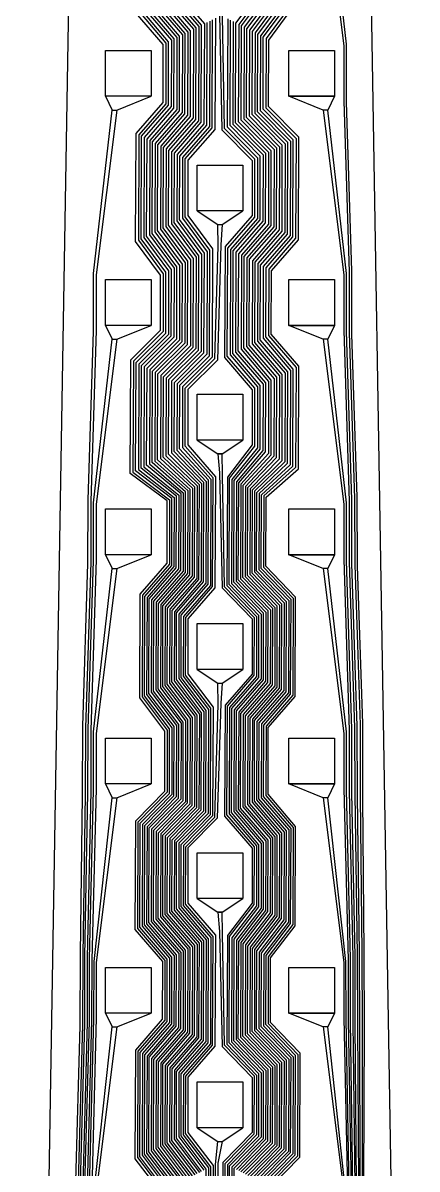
# Model space of a CAD drawing. Header units: inches. Extents: x 106592 to 209533, y 57057 to 74911.
# Drawn here: x 182641.7 to 182727.7, y 73787.4 to 74037.4 of the extents above; entities that cross this region are included whole.
import ezdxf

# ---------------------------------------------------------------- set-up
doc = ezdxf.new("R2010")
doc.units = ezdxf.units.IN
doc.header["$MEASUREMENT"] = 0
for name, color, linetype in [('metal', 221, 'Continuous'), ('nitride window', 40, 'Continuous'), ('profile', 140, 'Continuous')]:
    doc.layers.add(name, color=color, linetype=linetype)

msp = doc.modelspace()

# ---------------------------------------------------------------- linework, layer by layer
at = {"layer": 'metal'}
for points in [[(182707.21, 74068.39), (182711.7, 74032.42), (182711.7, 74020.39), (182712.89, 73983.03), (182712.91, 73969.79), (182714.08, 73933.65), (182714.11, 73919.19), (182715.27, 73884.27), (182715.31, 73868.59), (182715.67, 73834.48), (182715.71, 73818.39), (182715.71, 73784.39)], [(182716.11, 73784.59), (182716.21, 73818.14), (182716.16, 73834.73), (182715.91, 73868.29), (182715.87, 73884.58), (182714.71, 73918.89), (182714.67, 73933.96), (182713.51, 73969.49), (182713.48, 73983.34), (182712.31, 74020.09), (182712.29, 74032.73), (182708.21, 74068.39)], [(182676.71, 73784.89), (182671.21, 73792.14), (182671.28, 73810.76), (182677.16, 73817.52), (182677.21, 73835.14), (182671.21, 73842.14), (182671.28, 73860.76), (182677.65, 73867.26), (182677.71, 73885.39), (182672.21, 73892.64), (182672.27, 73910.25), (182678.15, 73917.01), (182678.21, 73935.64), (182671.11, 73942.09), (182671.18, 73960.82), (182677.65, 73967.26), (182677.71, 73985.39), (182672.31, 73992.69), (182672.37, 74010.2), (182678.25, 74016.96), (182678.31, 74035.69), (182672.31, 74042.69)], [(182672.91, 74042.99), (182678.91, 74035.99), (182678.84, 74016.65), (182672.97, 74009.89), (182672.91, 73992.99), (182678.31, 73985.69), (182678.25, 73966.96), (182671.77, 73960.51), (182671.71, 73942.39), (182678.71, 73935.89), (182678.64, 73916.75), (182672.77, 73909.99), (182672.71, 73892.89), (182678.21, 73885.64), (182678.15, 73867.01), (182671.77, 73860.51), (182671.71, 73842.39), (182677.71, 73835.39), (182677.65, 73817.26), (182671.77, 73810.51), (182671.71, 73792.39), (182677.21, 73785.14)], [(182677.71, 73785.39), (182672.21, 73792.64), (182672.27, 73810.25), (182678.15, 73817.01), (182678.21, 73835.64), (182672.21, 73842.64), (182672.27, 73860.25), (182678.64, 73866.75), (182678.71, 73885.89), (182673.21, 73893.14), (182673.26, 73909.73), (182679.14, 73916.49), (182679.21, 73936.14), (182672.31, 73942.69), (182672.37, 73960.2), (182678.84, 73966.65), (182678.91, 73985.99), (182673.51, 73993.29), (182673.56, 74009.58), (182679.44, 74016.34), (182679.51, 74036.29), (182673.51, 74043.29)], [(182674.11, 74043.59), (182680.11, 74036.59), (182680.03, 74016.03), (182674.16, 74009.27), (182674.11, 73993.59), (182679.51, 73986.29), (182679.44, 73966.34), (182672.97, 73959.89), (182672.91, 73942.99), (182679.71, 73936.39), (182679.64, 73916.23), (182673.76, 73909.48), (182673.71, 73893.39), (182679.21, 73886.14), (182679.14, 73866.49), (182672.77, 73859.99), (182672.71, 73842.89), (182678.71, 73835.89), (182678.64, 73816.75), (182672.77, 73809.99), (182672.71, 73792.89), (182678.21, 73785.64)], [(182678.71, 73785.89), (182673.21, 73793.14), (182673.26, 73809.73), (182679.14, 73816.49), (182679.21, 73836.14), (182673.21, 73843.14), (182673.26, 73859.73), (182679.64, 73866.23), (182679.71, 73886.39), (182674.21, 73893.64), (182674.26, 73909.22), (182680.13, 73915.98), (182680.21, 73936.64), (182673.51, 73943.29), (182673.56, 73959.58), (182680.03, 73966.03), (182680.11, 73986.59), (182674.71, 73993.89), (182674.75, 74008.96), (182680.63, 74015.72), (182680.71, 74036.89), (182674.71, 74043.89)], [(182675.31, 74044.19), (182681.31, 74037.19), (182681.22, 74015.41), (182675.35, 74008.65), (182675.31, 73994.19), (182680.71, 73986.89), (182680.63, 73965.72), (182674.16, 73959.27), (182674.11, 73943.59), (182680.71, 73936.89), (182680.63, 73915.72), (182674.75, 73908.96), (182674.71, 73893.89), (182680.21, 73886.64), (182680.13, 73865.98), (182673.76, 73859.48), (182673.71, 73843.39), (182679.71, 73836.39), (182679.64, 73816.23), (182673.76, 73809.48), (182673.71, 73793.39), (182679.21, 73786.14)], [(182689.79, 73786.54), (182696.16, 73793.04), (182696.21, 73809.64), (182689.71, 73816.39), (182689.79, 73836.54), (182695.17, 73843.55), (182695.21, 73859.14), (182689.21, 73866.14), (182689.29, 73886.79), (182695.17, 73893.55), (182695.21, 73909.14), (182688.71, 73915.89), (182688.8, 73937.05), (182694.67, 73943.81), (182694.71, 73958.89), (182688.71, 73965.89), (182688.8, 73987.05), (182694.67, 73993.81), (182694.71, 74008.89), (182688.11, 74015.59), (182688.2, 74037.36), (182693.48, 74044.43)], [(182694.08, 74044.12), (182688.8, 74037.05), (182688.71, 74015.89), (182695.31, 74009.19), (182695.27, 73993.5), (182689.39, 73986.74), (182689.31, 73966.19), (182695.31, 73959.19), (182695.27, 73943.5), (182689.29, 73936.79), (182689.21, 73916.14), (182695.71, 73909.39), (182695.67, 73893.29), (182689.79, 73886.54), (182689.71, 73866.39), (182695.71, 73859.39), (182695.67, 73843.29), (182690.29, 73836.28), (182690.21, 73816.64), (182696.71, 73809.89), (182696.66, 73792.78), (182690.29, 73786.28)], [(182690.78, 73786.02), (182697.16, 73792.52), (182697.21, 73810.14), (182690.71, 73816.89), (182690.78, 73836.02), (182696.16, 73843.04), (182696.21, 73859.64), (182690.21, 73866.64), (182690.29, 73886.28), (182696.16, 73893.04), (182696.21, 73909.64), (182689.71, 73916.39), (182689.79, 73936.54), (182695.87, 73943.19), (182695.91, 73959.49), (182689.91, 73966.49), (182689.99, 73986.43), (182695.87, 73993.19), (182695.91, 74009.49), (182689.31, 74016.19), (182689.39, 74036.74), (182694.67, 74043.81)], [(182695.27, 74043.5), (182689.99, 74036.43), (182689.91, 74016.49), (182696.51, 74009.79), (182696.46, 73992.88), (182690.58, 73986.12), (182690.51, 73966.79), (182696.51, 73959.79), (182696.46, 73942.88), (182690.29, 73936.28), (182690.21, 73916.64), (182696.71, 73909.89), (182696.66, 73892.78), (182690.78, 73886.02), (182690.71, 73866.89), (182696.71, 73859.89), (182696.66, 73842.78), (182691.28, 73835.76), (182691.21, 73817.14), (182697.71, 73810.39), (182697.65, 73792.26), (182691.28, 73785.76)], [(182691.77, 73785.51), (182698.15, 73792.01), (182698.21, 73810.64), (182691.71, 73817.39), (182691.77, 73835.51), (182697.16, 73842.52), (182697.21, 73860.14), (182691.21, 73867.14), (182691.28, 73885.76), (182697.16, 73892.52), (182697.21, 73910.14), (182690.71, 73916.89), (182690.78, 73936.02), (182697.06, 73942.57), (182697.11, 73960.09), (182691.11, 73967.09), (182691.18, 73985.82), (182697.06, 73992.57), (182697.11, 74010.09), (182690.51, 74016.79), (182690.58, 74036.12), (182695.87, 74043.19)], [(182696.46, 74042.88), (182691.18, 74035.82), (182691.11, 74017.09), (182697.71, 74010.39), (182697.65, 73992.26), (182691.77, 73985.51), (182691.71, 73967.39), (182697.71, 73960.39), (182697.65, 73942.26), (182691.28, 73935.76), (182691.21, 73917.14), (182697.71, 73910.39), (182697.65, 73892.26), (182691.77, 73885.51), (182691.71, 73867.39), (182697.71, 73860.39), (182697.65, 73842.26), (182692.27, 73835.25), (182692.21, 73817.64), (182698.71, 73810.89), (182698.64, 73791.75), (182692.27, 73785.25)], [(182692.77, 73784.99), (182699.14, 73791.49), (182699.21, 73811.14), (182692.71, 73817.89), (182692.77, 73834.99), (182698.15, 73842.01), (182698.21, 73860.64), (182692.21, 73867.64), (182692.27, 73885.25), (182698.15, 73892.01), (182698.21, 73910.64), (182691.71, 73917.39), (182691.77, 73935.51), (182698.25, 73941.96), (182698.31, 73960.69), (182692.31, 73967.69), (182692.37, 73985.2), (182698.25, 73991.96), (182698.31, 74010.69), (182691.71, 74017.39), (182691.77, 74035.51), (182697.06, 74042.57)], [(182672.71, 73782.89), (182667.21, 73790.14), (182667.31, 73812.82), (182673.19, 73819.58), (182673.21, 73833.14), (182667.21, 73840.14), (182667.31, 73862.82), (182673.68, 73869.33), (182673.71, 73883.39), (182668.21, 73890.64), (182668.3, 73912.31), (182674.18, 73919.07), (182674.21, 73933.64), (182666.31, 73939.69), (182666.42, 73963.29), (182672.89, 73969.74), (182672.91, 73982.99), (182667.51, 73990.29), (182667.61, 74012.67), (182673.48, 74019.43), (182673.51, 74033.29), (182667.51, 74040.29)], [(182668.11, 74040.59), (182674.11, 74033.59), (182674.08, 74019.12), (182668.2, 74012.36), (182668.11, 73990.59), (182673.51, 73983.29), (182673.48, 73969.43), (182667.01, 73962.98), (182666.91, 73939.99), (182674.71, 73933.89), (182674.67, 73918.81), (182668.8, 73912.05), (182668.71, 73890.89), (182674.21, 73883.64), (182674.18, 73869.07), (182667.81, 73862.57), (182667.71, 73840.39), (182673.71, 73833.39), (182673.68, 73819.33), (182667.81, 73812.57), (182667.71, 73790.39), (182673.21, 73783.14)], [(182673.71, 73783.39), (182668.21, 73790.64), (182668.3, 73812.31), (182674.18, 73819.07), (182674.21, 73833.64), (182668.21, 73840.64), (182668.3, 73862.31), (182674.67, 73868.81), (182674.71, 73883.89), (182669.21, 73891.14), (182669.29, 73911.79), (182675.17, 73918.55), (182675.21, 73934.14), (182667.51, 73940.29), (182667.61, 73962.67), (182674.08, 73969.12), (182674.11, 73983.59), (182668.71, 73990.89), (182668.8, 74012.05), (182674.67, 74018.81), (182674.71, 74033.89), (182668.71, 74040.89)], [(182669.31, 74041.19), (182675.31, 74034.19), (182675.27, 74018.5), (182669.39, 74011.74), (182669.31, 73991.19), (182674.71, 73983.89), (182674.67, 73968.81), (182668.2, 73962.36), (182668.11, 73940.59), (182675.71, 73934.39), (182675.67, 73918.29), (182669.79, 73911.54), (182669.71, 73891.39), (182675.21, 73884.14), (182675.17, 73868.55), (182668.8, 73862.05), (182668.71, 73840.89), (182674.71, 73833.89), (182674.67, 73818.81), (182668.8, 73812.05), (182668.71, 73790.89), (182674.21, 73783.64)], [(182674.71, 73783.89), (182669.21, 73791.14), (182669.29, 73811.79), (182675.17, 73818.55), (182675.21, 73834.14), (182669.21, 73841.14), (182669.29, 73861.79), (182675.67, 73868.29), (182675.71, 73884.39), (182670.21, 73891.64), (182670.29, 73911.28), (182676.16, 73918.04), (182676.21, 73934.64), (182668.71, 73940.89), (182668.8, 73962.05), (182675.27, 73968.5), (182675.31, 73984.19), (182669.91, 73991.49), (182669.99, 74011.43), (182675.87, 74018.19), (182675.91, 74034.49), (182669.91, 74041.49)], [(182670.51, 74041.79), (182676.51, 74034.79), (182676.46, 74017.88), (182670.58, 74011.12), (182670.51, 73991.79), (182675.91, 73984.49), (182675.87, 73968.19), (182669.39, 73961.74), (182669.31, 73941.19), (182676.71, 73934.89), (182676.66, 73917.78), (182670.78, 73911.02), (182670.71, 73891.89), (182676.21, 73884.64), (182676.16, 73868.04), (182669.79, 73861.54), (182669.71, 73841.39), (182675.71, 73834.39), (182675.67, 73818.29), (182669.79, 73811.54), (182669.71, 73791.39), (182675.21, 73784.14)], [(182675.71, 73784.39), (182670.21, 73791.64), (182670.29, 73811.28), (182676.16, 73818.04), (182676.21, 73834.64), (182670.21, 73841.64), (182670.29, 73861.28), (182676.66, 73867.78), (182676.71, 73884.89), (182671.21, 73892.14), (182671.28, 73910.76), (182677.16, 73917.52), (182677.21, 73935.14), (182669.91, 73941.49), (182669.99, 73961.43), (182676.46, 73967.88), (182676.51, 73984.79), (182671.11, 73992.09), (182671.18, 74010.82), (182677.06, 74017.57), (182677.11, 74035.09), (182671.11, 74042.09)], [(182671.71, 74042.39), (182677.71, 74035.39), (182677.65, 74017.26), (182671.77, 74010.51), (182671.71, 73992.39), (182677.11, 73985.09), (182677.06, 73967.57), (182670.58, 73961.12), (182670.51, 73941.79), (182677.71, 73935.39), (182677.65, 73917.26), (182671.77, 73910.51), (182671.71, 73892.39), (182677.21, 73885.14), (182677.16, 73867.52), (182670.78, 73861.02), (182670.71, 73841.89), (182676.71, 73834.89), (182676.66, 73817.78), (182670.78, 73811.02), (182670.71, 73791.89), (182676.21, 73784.64)], [(182697.65, 74042.26), (182692.37, 74035.2), (182692.31, 74017.69), (182698.91, 74010.99), (182698.84, 73991.65), (182692.97, 73984.89), (182692.91, 73967.99), (182698.91, 73960.99), (182698.84, 73941.65), (182692.27, 73935.25), (182692.21, 73917.64), (182698.71, 73910.89), (182698.64, 73891.75), (182692.77, 73884.99), (182692.71, 73867.89), (182698.71, 73860.89), (182698.64, 73841.75), (182693.26, 73834.73), (182693.21, 73818.14), (182699.71, 73811.39), (182699.64, 73791.23), (182693.26, 73784.73)], [(182693.76, 73784.48), (182700.13, 73790.98), (182700.21, 73811.64), (182693.71, 73818.39), (182693.76, 73834.48), (182699.14, 73841.49), (182699.21, 73861.14), (182693.21, 73868.14), (182693.26, 73884.73), (182699.14, 73891.49), (182699.21, 73911.14), (182692.71, 73917.89), (182692.77, 73934.99), (182699.44, 73941.34), (182699.51, 73961.29), (182693.51, 73968.29), (182693.56, 73984.58), (182699.44, 73991.34), (182699.51, 74011.29), (182692.91, 74017.99), (182692.97, 74034.89), (182698.25, 74041.96)], [(182698.84, 74041.65), (182693.56, 74034.58), (182693.51, 74018.29), (182700.11, 74011.59), (182700.03, 73991.03), (182694.16, 73984.27), (182694.11, 73968.59), (182700.11, 73961.59), (182700.03, 73941.03), (182693.26, 73934.73), (182693.21, 73918.14), (182699.71, 73911.39), (182699.64, 73891.23), (182693.76, 73884.48), (182693.71, 73868.39), (182699.71, 73861.39), (182699.64, 73841.23), (182694.26, 73834.22), (182694.21, 73818.64), (182700.71, 73811.89), (182700.63, 73790.72), (182694.26, 73784.22)], [(182694.75, 73783.96), (182701.12, 73790.46), (182701.21, 73812.14), (182694.71, 73818.89), (182694.75, 73833.96), (182700.13, 73840.98), (182700.21, 73861.64), (182694.21, 73868.64), (182694.26, 73884.22), (182700.13, 73890.98), (182700.21, 73911.64), (182693.71, 73918.39), (182693.76, 73934.48), (182700.63, 73940.72), (182700.71, 73961.89), (182694.71, 73968.89), (182694.75, 73983.96), (182700.63, 73990.72), (182700.71, 74011.89), (182694.11, 74018.59), (182694.16, 74034.27), (182699.44, 74041.34)], [(182700.03, 74041.03), (182694.75, 74033.96), (182694.71, 74018.89), (182701.31, 74012.19), (182701.22, 73990.41), (182695.35, 73983.65), (182695.31, 73969.19), (182701.31, 73962.19), (182701.22, 73940.41), (182694.26, 73934.22), (182694.21, 73918.64), (182700.71, 73911.89), (182700.63, 73890.72), (182694.75, 73883.96), (182694.71, 73868.89), (182700.71, 73861.89), (182700.63, 73840.72), (182695.25, 73833.7), (182695.21, 73819.14), (182701.71, 73812.39), (182701.62, 73790.2), (182695.25, 73783.7)], [(182695.74, 73783.45), (182702.12, 73789.95), (182702.21, 73812.64), (182695.71, 73819.39), (182695.74, 73833.45), (182701.12, 73840.46), (182701.21, 73862.14), (182695.21, 73869.14), (182695.25, 73883.7), (182701.12, 73890.46), (182701.21, 73912.14), (182694.71, 73918.89), (182694.75, 73933.96), (182701.82, 73940.1), (182701.91, 73962.49), (182695.91, 73969.49), (182695.94, 73983.34), (182701.82, 73990.1), (182701.91, 74012.49), (182695.31, 74019.19), (182695.35, 74033.65), (182700.63, 74040.72)], [(182671.71, 73782.39), (182666.21, 73789.64), (182666.32, 73813.34), (182672.19, 73820.1), (182672.21, 73832.64), (182666.21, 73839.64), (182666.32, 73863.34), (182672.69, 73869.84), (182672.71, 73882.89), (182667.21, 73890.14), (182667.31, 73912.82), (182673.19, 73919.58), (182673.21, 73933.14), (182665.11, 73939.09), (182665.23, 73963.91), (182671.7, 73970.36), (182671.71, 73982.39), (182666.31, 73989.69), (182666.42, 74013.29), (182672.29, 74020.05), (182672.31, 74032.69), (182666.31, 74039.69)], [(182666.91, 74039.99), (182672.91, 74032.99), (182672.89, 74019.74), (182667.01, 74012.98), (182666.91, 73989.99), (182672.31, 73982.69), (182672.29, 73970.05), (182665.82, 73963.6), (182665.71, 73939.39), (182673.71, 73933.39), (182673.68, 73919.33), (182667.81, 73912.57), (182667.71, 73890.39), (182673.21, 73883.14), (182673.19, 73869.58), (182666.81, 73863.08), (182666.71, 73839.89), (182672.71, 73832.89), (182672.69, 73819.84), (182666.81, 73813.08), (182666.71, 73789.89), (182672.21, 73782.64)], [(182682.51, 74037.79), (182682.41, 74014.79), (182676.54, 74008.03), (182676.51, 73994.79), (182681.91, 73987.49), (182681.82, 73965.1), (182675.35, 73958.65), (182675.31, 73944.19), (182681.71, 73937.39), (182681.62, 73915.2), (182675.74, 73908.45), (182675.71, 73894.39), (182681.21, 73887.14), (182681.12, 73865.46), (182674.75, 73858.96), (182674.71, 73843.89), (182680.71, 73836.89), (182680.63, 73815.72), (182674.75, 73808.96), (182674.71, 73793.89), (182680.21, 73786.64)], [(182680.71, 73786.89), (182675.21, 73794.14), (182675.25, 73808.7), (182681.12, 73815.46), (182681.21, 73837.14), (182675.21, 73844.14), (182675.25, 73858.7), (182681.62, 73865.2), (182681.71, 73887.39), (182676.21, 73894.64), (182676.24, 73908.19), (182682.12, 73914.95), (182682.21, 73937.64), (182675.91, 73944.49), (182675.94, 73958.34), (182682.41, 73964.79), (182682.51, 73987.79), (182677.11, 73995.09), (182677.13, 74007.73), (182683.01, 74014.48), (182683.11, 74038.09)], [(182683.71, 74038.39), (182683.61, 74014.17), (182677.73, 74007.42), (182677.73, 73995.39), (182683.11, 73988.09), (182683.01, 73964.48), (182676.54, 73958.03), (182676.51, 73944.79), (182682.71, 73937.89), (182682.61, 73914.69), (182676.74, 73907.93), (182676.71, 73894.89), (182682.21, 73887.64), (182682.12, 73864.95), (182675.74, 73858.45), (182675.71, 73844.39), (182681.71, 73837.39), (182681.62, 73815.2), (182675.74, 73808.45), (182675.71, 73794.39), (182681.21, 73787.14)], [(182684.63, 74039.22), (182685.11, 74014.09), (182691.71, 74007.39), (182691.7, 73995.36), (182685.82, 73988.6), (182685.71, 73964.39), (182691.71, 73957.39), (182691.7, 73945.36), (182686.32, 73938.34), (182686.21, 73914.64), (182692.71, 73907.89), (182692.69, 73894.84), (182686.81, 73888.08), (182686.71, 73864.89), (182692.71, 73857.89), (182692.69, 73844.84), (182687.31, 73837.82), (182687.21, 73815.14), (182693.71, 73808.39), (182693.68, 73794.33), (182687.31, 73787.82), (182687.21, 73765.14)], [(182687.71, 73765.39), (182687.81, 73787.57), (182694.18, 73794.07), (182694.21, 73808.64), (182687.71, 73815.39), (182687.81, 73837.57), (182693.19, 73844.58), (182693.21, 73858.14), (182687.21, 73865.14), (182687.31, 73887.82), (182693.19, 73894.58), (182693.21, 73908.14), (182686.71, 73914.89), (182686.81, 73938.08), (182692.29, 73945.05), (182692.31, 73957.69), (182686.31, 73964.69), (182686.42, 73988.29), (182692.29, 73995.05), (182692.31, 74007.69), (182685.71, 74014.39), (182685.23, 74038.91)], [(182686.42, 74038.29), (182686.31, 74014.69), (182692.91, 74007.99), (182692.89, 73994.74), (182687.01, 73987.98), (182686.91, 73964.99), (182692.91, 73957.99), (182692.89, 73944.74), (182687.31, 73937.82), (182687.21, 73915.14), (182693.71, 73908.39), (182693.68, 73894.33), (182687.81, 73887.57), (182687.71, 73865.39), (182693.71, 73858.39), (182693.68, 73844.33), (182688.3, 73837.31), (182688.21, 73815.64), (182694.71, 73808.89), (182694.67, 73793.81), (182688.3, 73787.31)], [(182688.8, 73787.05), (182695.17, 73793.55), (182695.21, 73809.14), (182688.71, 73815.89), (182688.8, 73837.05), (182694.18, 73844.07), (182694.21, 73858.64), (182688.21, 73865.64), (182688.3, 73887.31), (182694.18, 73894.07), (182694.21, 73908.64), (182687.71, 73915.39), (182687.81, 73937.57), (182693.48, 73944.43), (182693.51, 73958.29), (182687.51, 73965.29), (182687.61, 73987.67), (182693.48, 73994.43), (182693.51, 74008.29), (182686.91, 74014.99), (182687.01, 74037.98)], [(182687.61, 74037.67), (182687.51, 74015.29), (182694.11, 74008.59), (182694.08, 73994.12), (182688.2, 73987.36), (182688.11, 73965.59), (182694.11, 73958.59), (182694.08, 73944.12), (182688.3, 73937.31), (182688.21, 73915.64), (182694.71, 73908.89), (182694.67, 73893.81), (182688.8, 73887.05), (182688.71, 73865.89), (182694.71, 73858.89), (182694.67, 73843.81), (182689.29, 73836.79), (182689.21, 73816.14), (182695.71, 73809.39), (182695.67, 73793.29), (182689.29, 73786.79)], [(182679.71, 73786.39), (182674.21, 73793.64), (182674.26, 73809.22), (182680.13, 73815.98), (182680.21, 73836.64), (182674.21, 73843.64), (182674.26, 73859.22), (182680.63, 73865.72), (182680.71, 73886.89), (182675.21, 73894.14), (182675.25, 73908.7), (182681.12, 73915.46), (182681.21, 73937.14), (182674.71, 73943.89), (182674.75, 73958.96), (182681.22, 73965.41), (182681.31, 73987.19), (182675.91, 73994.49), (182675.94, 74008.34), (182681.82, 74015.1), (182681.91, 74037.49)], [(182653.26, 73784.73), (182654.21, 73818.64), (182654.26, 73834.22), (182654.71, 73868.89), (182654.75, 73883.96), (182655.91, 73919.49), (182655.94, 73933.34), (182657.11, 73970.09), (182657.13, 73982.73), (182661.21, 74018.39), (182661.21, 74018.39), (182662.21, 74018.39), (182657.73, 73982.42), (182657.73, 73970.39), (182656.54, 73933.03), (182656.51, 73919.79), (182655.35, 73883.65), (182655.31, 73869.19), (182654.75, 73833.96), (182654.71, 73818.89), (182653.76, 73784.48)], [(182715.31, 73784.19), (182715.21, 73818.64), (182715.17, 73834.22), (182714.71, 73868.89), (182714.67, 73883.96), (182713.51, 73919.49), (182713.48, 73933.34), (182712.31, 73970.09), (182712.29, 73982.73), (182708.21, 74018.39), (182708.21, 74018.39), (182707.21, 74018.39), (182711.7, 73982.42), (182711.7, 73970.39), (182712.89, 73933.03), (182712.91, 73919.79), (182714.08, 73883.65), (182714.11, 73869.19), (182714.67, 73833.96), (182714.71, 73818.89), (182714.91, 73783.99)], [(182681.62, 73765.2), (182681.71, 73787.39), (182676.21, 73794.64), (182676.24, 73808.19), (182682.12, 73814.95), (182682.21, 73837.64), (182676.21, 73844.64), (182676.24, 73858.19), (182682.61, 73864.69), (182682.71, 73887.89), (182677.21, 73895.14), (182677.23, 73907.67), (182683.11, 73914.43), (182683.21, 73938.14), (182677.11, 73945.09), (182677.13, 73957.73), (182683.61, 73964.17), (182684.31, 73988.69), (182684.21, 73993.39), (182684.21, 73993.39), (182685.21, 73993.39), (182684.91, 73988.99), (182684.2, 73963.86), (182677.73, 73957.42), (182677.73, 73945.39), (182683.71, 73938.39), (182683.61, 73914.17), (182677.73, 73907.42), (182677.73, 73895.39), (182683.21, 73888.14), (182683.11, 73864.43), (182676.74, 73857.93), (182676.71, 73844.89), (182682.71, 73837.89), (182682.61, 73814.69), (182676.74, 73807.93), (182676.71, 73794.89), (182682.21, 73787.64), (182682.12, 73764.95)], [(182654.26, 73784.22), (182655.21, 73819.14), (182655.25, 73833.7), (182655.91, 73869.49), (182655.94, 73883.34), (182657.11, 73920.09), (182657.13, 73932.73), (182661.21, 73968.39), (182661.21, 73968.39), (182662.21, 73968.39), (182657.73, 73932.42), (182657.73, 73920.39), (182656.54, 73883.03), (182656.54, 73869.8), (182655.74, 73833.45), (182655.71, 73819.39), (182654.75, 73783.96)], [(182714.51, 73783.79), (182714.21, 73819.14), (182714.18, 73833.7), (182713.51, 73869.49), (182713.48, 73883.34), (182712.31, 73920.09), (182712.29, 73932.73), (182708.21, 73968.39), (182708.21, 73968.39), (182707.21, 73968.39), (182711.7, 73932.42), (182711.7, 73920.39), (182712.89, 73883.03), (182712.89, 73869.8), (182713.68, 73833.45), (182713.71, 73819.39), (182714.11, 73783.59)], [(182686.71, 73764.89), (182686.81, 73788.08), (182693.19, 73794.58), (182693.21, 73808.14), (182686.71, 73814.89), (182686.81, 73838.08), (182692.19, 73845.1), (182692.21, 73857.64), (182686.21, 73864.64), (182686.32, 73888.34), (182692.19, 73895.1), (182692.21, 73907.64), (182685.71, 73914.39), (182685.23, 73938.91), (182685.21, 73943.39), (182685.21, 73943.39), (182684.21, 73943.39), (182684.63, 73939.22), (182685.21, 73914.14), (182691.71, 73907.39), (182691.7, 73895.36), (182685.82, 73888.6), (182685.71, 73864.39), (182691.71, 73857.39), (182691.7, 73845.36), (182686.32, 73838.34), (182686.21, 73814.64), (182692.71, 73807.89), (182692.69, 73794.84), (182686.32, 73788.34), (182686.21, 73764.64)], [(182655.25, 73783.7), (182656.21, 73819.64), (182656.24, 73833.19), (182657.11, 73870.09), (182657.13, 73882.73), (182661.21, 73918.39), (182661.21, 73918.39), (182662.21, 73918.39), (182657.73, 73882.42), (182657.73, 73870.39), (182656.74, 73832.93), (182656.71, 73819.89), (182655.74, 73783.45)], [(182713.71, 73783.39), (182713.21, 73819.64), (182713.19, 73833.19), (182712.31, 73870.09), (182712.29, 73882.73), (182708.21, 73918.39), (182708.21, 73918.39), (182707.21, 73918.39), (182711.7, 73882.42), (182711.7, 73870.39), (182712.69, 73832.93), (182712.71, 73819.89), (182713.31, 73783.19)], [(182682.61, 73764.69), (182682.71, 73787.89), (182677.21, 73795.14), (182677.23, 73807.67), (182683.11, 73814.43), (182683.21, 73838.14), (182677.21, 73845.14), (182677.23, 73857.67), (182683.61, 73864.17), (182684.31, 73888.69), (182684.21, 73893.39), (182684.21, 73893.39), (182685.21, 73893.39), (182684.91, 73888.99), (182684.1, 73863.92), (182677.73, 73857.42), (182677.73, 73845.39), (182683.71, 73838.39), (182683.61, 73814.17), (182677.73, 73807.42), (182677.73, 73795.39), (182683.21, 73788.14), (182683.11, 73764.43)], [(182656.24, 73783.19), (182657.21, 73820.14), (182657.23, 73832.67), (182661.21, 73868.39), (182661.21, 73868.39), (182662.21, 73868.39), (182657.73, 73832.42), (182657.73, 73820.39), (182656.74, 73782.93)], [(182712.91, 73782.99), (182712.21, 73820.14), (182712.19, 73832.67), (182708.21, 73868.39), (182708.21, 73868.39), (182707.21, 73868.39), (182711.7, 73832.42), (182711.7, 73820.39), (182712.51, 73782.79)], [(182685.71, 73764.39), (182685.82, 73788.6), (182692.19, 73795.1), (182692.21, 73807.64), (182685.71, 73814.39), (182685.23, 73838.91), (182685.21, 73843.39), (182685.21, 73843.39), (182684.21, 73843.39), (182684.63, 73839.22), (182685.21, 73814.14), (182691.71, 73807.39), (182691.7, 73795.36), (182685.32, 73788.85), (182685.21, 73764.14)], [(182657.23, 73782.67), (182661.21, 73818.39), (182661.21, 73818.39), (182662.21, 73818.39), (182657.73, 73782.42)], [(182712.11, 73782.59), (182708.21, 73818.39), (182708.21, 73818.39), (182707.21, 73818.39), (182711.71, 73782.39)], [(182683.61, 73764.17), (182683.71, 73788.39), (182684.21, 73793.39), (182684.21, 73793.39), (182685.21, 73793.39), (182684.21, 73788.64), (182684.1, 73763.92)]]:
    msp.add_lwpolyline(points, dxfattribs=at)
for points in [[(182659.71, 74031.39), (182669.71, 74031.39), (182669.71, 74021.39), (182659.71, 74021.39)], [(182699.71, 74031.39), (182709.71, 74031.39), (182709.71, 74021.39), (182699.71, 74021.39)], [(182669.71, 74021.39), (182659.71, 74021.39), (182661.21, 74018.39), (182662.21, 74018.39), (182669.71, 74021.39)], [(182699.71, 74021.39), (182709.71, 74021.39), (182708.21, 74018.39), (182707.21, 74018.39), (182699.71, 74021.39)], [(182679.71, 74006.39), (182689.71, 74006.39), (182689.71, 73996.39), (182679.71, 73996.39)], [(182689.71, 73996.39), (182679.71, 73996.39), (182684.21, 73993.39), (182685.21, 73993.39), (182689.71, 73996.39)], [(182659.71, 73981.39), (182669.71, 73981.39), (182669.71, 73971.39), (182659.71, 73971.39)], [(182699.71, 73981.39), (182709.71, 73981.39), (182709.71, 73971.39), (182699.71, 73971.39)], [(182669.71, 73971.39), (182659.71, 73971.39), (182661.21, 73968.39), (182662.21, 73968.39), (182669.71, 73971.39)], [(182699.71, 73971.39), (182709.71, 73971.39), (182708.21, 73968.39), (182707.21, 73968.39), (182699.71, 73971.39)], [(182679.71, 73956.39), (182689.71, 73956.39), (182689.71, 73946.39), (182679.71, 73946.39)], [(182689.71, 73946.39), (182679.71, 73946.39), (182684.21, 73943.39), (182685.21, 73943.39), (182689.71, 73946.39)], [(182659.71, 73931.39), (182669.71, 73931.39), (182669.71, 73921.39), (182659.71, 73921.39)], [(182699.71, 73931.39), (182709.71, 73931.39), (182709.71, 73921.39), (182699.71, 73921.39)], [(182669.71, 73921.39), (182659.71, 73921.39), (182661.21, 73918.39), (182662.21, 73918.39), (182669.71, 73921.39)], [(182699.71, 73921.39), (182709.71, 73921.39), (182708.21, 73918.39), (182707.21, 73918.39), (182699.71, 73921.39)], [(182679.71, 73906.39), (182689.71, 73906.39), (182689.71, 73896.39), (182679.71, 73896.39)], [(182689.71, 73896.39), (182679.71, 73896.39), (182684.21, 73893.39), (182685.21, 73893.39), (182689.71, 73896.39)], [(182659.71, 73881.39), (182669.71, 73881.39), (182669.71, 73871.39), (182659.71, 73871.39)], [(182699.71, 73881.39), (182709.71, 73881.39), (182709.71, 73871.39), (182699.71, 73871.39)], [(182669.71, 73871.39), (182659.71, 73871.39), (182661.21, 73868.39), (182662.21, 73868.39), (182669.71, 73871.39)], [(182699.71, 73871.39), (182709.71, 73871.39), (182708.21, 73868.39), (182707.21, 73868.39), (182699.71, 73871.39)], [(182679.71, 73856.39), (182689.71, 73856.39), (182689.71, 73846.39), (182679.71, 73846.39)], [(182689.71, 73846.39), (182679.71, 73846.39), (182684.21, 73843.39), (182685.21, 73843.39), (182689.71, 73846.39)], [(182659.71, 73831.39), (182669.71, 73831.39), (182669.71, 73821.39), (182659.71, 73821.39)], [(182699.71, 73831.39), (182709.71, 73831.39), (182709.71, 73821.39), (182699.71, 73821.39)], [(182669.71, 73821.39), (182659.71, 73821.39), (182661.21, 73818.39), (182662.21, 73818.39), (182669.71, 73821.39)], [(182699.71, 73821.39), (182709.71, 73821.39), (182708.21, 73818.39), (182707.21, 73818.39), (182699.71, 73821.39)], [(182679.71, 73806.39), (182689.71, 73806.39), (182689.71, 73796.39), (182679.71, 73796.39)], [(182689.71, 73796.39), (182679.71, 73796.39), (182684.21, 73793.39), (182685.21, 73793.39), (182689.71, 73796.39)]]:
    msp.add_lwpolyline(points, close=True, dxfattribs=at)
at = {"layer": 'nitride window'}
for points in [[(182659.71, 74031.39), (182669.71, 74031.39), (182669.71, 74021.39), (182659.71, 74021.39)], [(182699.71, 74031.39), (182709.71, 74031.39), (182709.71, 74021.39), (182699.71, 74021.39)], [(182679.71, 74006.39), (182689.71, 74006.39), (182689.71, 73996.39), (182679.71, 73996.39)], [(182659.71, 73981.39), (182669.71, 73981.39), (182669.71, 73971.39), (182659.71, 73971.39)], [(182699.71, 73981.39), (182709.71, 73981.39), (182709.71, 73971.39), (182699.71, 73971.39)], [(182679.71, 73956.39), (182689.71, 73956.39), (182689.71, 73946.39), (182679.71, 73946.39)], [(182659.71, 73931.39), (182669.71, 73931.39), (182669.71, 73921.39), (182659.71, 73921.39)], [(182699.71, 73931.39), (182709.71, 73931.39), (182709.71, 73921.39), (182699.71, 73921.39)], [(182679.71, 73906.39), (182689.71, 73906.39), (182689.71, 73896.39), (182679.71, 73896.39)], [(182659.71, 73881.39), (182669.71, 73881.39), (182669.71, 73871.39), (182659.71, 73871.39)], [(182699.71, 73881.39), (182709.71, 73881.39), (182709.71, 73871.39), (182699.71, 73871.39)], [(182679.71, 73856.39), (182689.71, 73856.39), (182689.71, 73846.39), (182679.71, 73846.39)], [(182659.71, 73831.39), (182669.71, 73831.39), (182669.71, 73821.39), (182659.71, 73821.39)], [(182699.71, 73831.39), (182709.71, 73831.39), (182709.71, 73821.39), (182699.71, 73821.39)], [(182679.71, 73806.39), (182689.71, 73806.39), (182689.71, 73796.39), (182679.71, 73796.39)]]:
    msp.add_lwpolyline(points, close=True, dxfattribs=at)
at = {"layer": 'profile'}
msp.add_lwpolyline([(182684.71, 74411.39), (182696.71, 74377.39), (182704.71, 74351.39), (182709.71, 74331.39), (182713.71, 74281.39), (182727.71, 73441.39), (182727.71, 71911.39), (182641.71, 71911.39), (182641.71, 73441.39), (182655.71, 74281.39), (182659.71, 74331.39), (182664.71, 74351.39), (182672.71, 74377.39)], close=True, dxfattribs=at)

doc.saveas('drawing.dxf')
